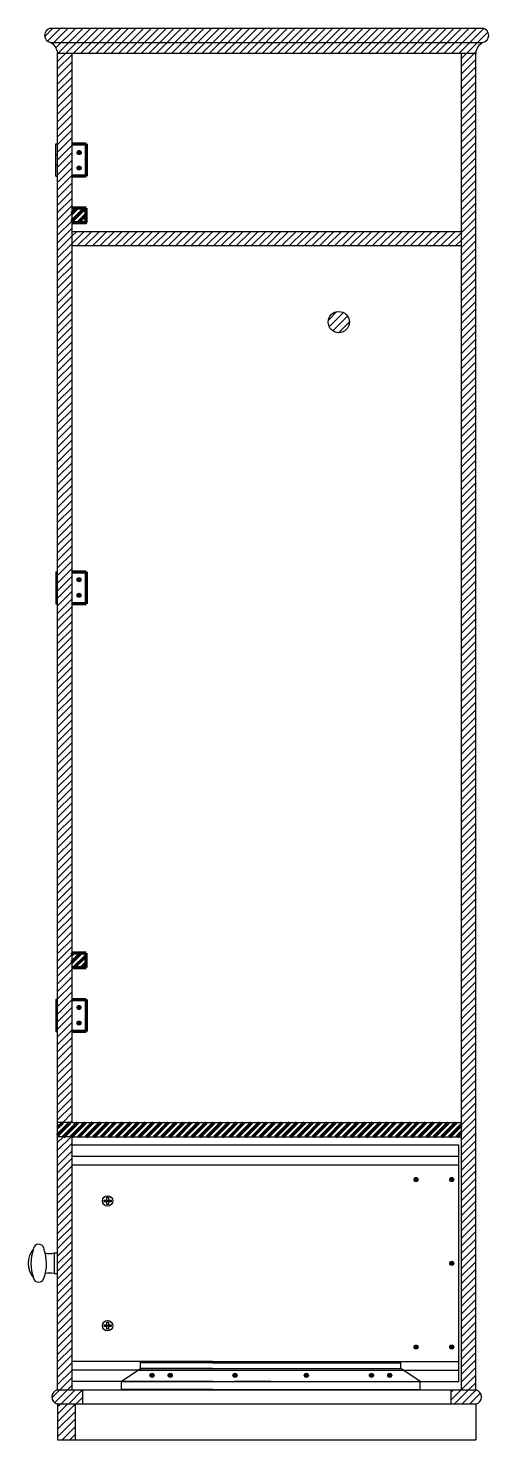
# Model space of a CAD drawing. Header units: millimetres. Extents: x -36975 to 25048, y -11091 to 9259.
# Drawn here: x 3699.5 to 3764, y -3549.3 to -3351.3 of the extents above; entities that cross this region are included whole.
import ezdxf

# ---------------------------------------------------------------- set-up
doc = ezdxf.new("R2010")
doc.units = ezdxf.units.MM
doc.linetypes.add('ACAD_ISO02W100', pattern=[15, 12, -3])
for name, color, linetype in [('A-FURN', 7, 'Continuous'), ('linee di incastro', 254, 'Continuous'), ('linee in prospettp', 252, 'Continuous'), ('viti e cerniere', 3, 'Continuous')]:
    doc.layers.add(name, color=color, linetype=linetype)
pattern_1 = [(45, (3088.4605, -3652.9421), (-0.5303301, 0.5303301), [])]

msp = doc.modelspace()

# ---------------------------------------------------------------- hatches: boundary and pattern name
h = msp.add_hatch()
h.set_pattern_fill('ANSI31', color=0, scale=6)
h.set_pattern_definition(pattern_1)
h.paths.add_polyline_path([(3762.23, -3354.83), (3760.23, -3354.83), (3760.23, -3542.33), (3762.23, -3542.33)])
h.paths.add_polyline_path([(3705.62, -3354.83), (3703.62, -3354.83), (3703.62, -3504.83), (3705.62, -3504.83)])
h.paths.add_polyline_path([(3763.23, -3353.33), (3702.62, -3353.33, -0.245691), (3703.62, -3354.83), (3762.23, -3354.83, -0.245691)])
h.paths.add_polyline_path([(3763.23, -3351.33), (3702.62, -3351.33, 0.822181), (3702.62, -3353.33), (3763.23, -3353.33, 0.822181)])
h = msp.add_hatch()
h.set_pattern_fill('ANSI31', color=0, scale=6)
h.set_pattern_definition(pattern_1)
h.paths.add_polyline_path([(3760.23, -3379.83), (3705.62, -3379.83), (3705.62, -3381.83), (3760.23, -3381.83)])
h = msp.add_hatch()
h.set_pattern_fill('ANSI31', color=0, scale=6)
h.set_pattern_definition(pattern_1)
h.paths.add_polyline_path([(3741.54, -3392.55, 1), (3744.52, -3392.55, 1)])
h = msp.add_hatch()
h.set_pattern_fill('ANSI31', color=0, scale=6)
h.set_pattern_definition(pattern_1)
h.paths.add_polyline_path([(3705.62, -3506.83), (3703.62, -3506.83), (3703.62, -3542.33), (3705.62, -3542.33)])
at = {"layer": 'A-FURN', "linetype": 'ByBlock', "lineweight": 100}
h = msp.add_hatch(dxfattribs=at)
h.set_pattern_fill('ANSI31', color=0, scale=6)
h.set_pattern_definition(pattern_1)
h.paths.add_polyline_path([(3707.62, -3481.09), (3705.62, -3481.09), (3705.62, -3483.09), (3707.62, -3483.09)])
h.paths.add_polyline_path([(3707.62, -3376.57), (3705.62, -3376.57), (3705.62, -3378.57), (3707.62, -3378.57)])
h = msp.add_hatch(dxfattribs=at)
h.set_pattern_fill('ANSI31', color=0, scale=6)
h.set_pattern_definition(pattern_1)
h.paths.add_polyline_path([(3760.23, -3504.83), (3705.62, -3504.83), (3703.62, -3504.83), (3703.62, -3506.83), (3705.62, -3506.83), (3760.23, -3506.83)])
at = {"layer": 'A-FURN'}
h = msp.add_hatch(dxfattribs=at)
h.set_pattern_fill('ANSI31', color=256, scale=6)
h.set_pattern_definition(pattern_1)
h.paths.add_polyline_path([(3707.12, -3542.33), (3703.62, -3542.33, 0.822183), (3703.62, -3544.33), (3707.12, -3544.33)])
h = msp.add_hatch(dxfattribs=at)
h.set_pattern_fill('ANSI31', color=256, scale=6)
h.set_pattern_definition(pattern_1)
h.paths.add_polyline_path([(3762.23, -3542.33), (3758.73, -3542.33), (3758.73, -3544.33), (3762.23, -3544.33, 0.822183)])
h = msp.add_hatch(dxfattribs=at)
h.set_pattern_fill('ANSI31', color=256, scale=6)
h.set_pattern_definition([(45, (3088.4605, -3651.7753), (-0.5303301, 0.5303301), [])])
h.paths.add_polyline_path([(3706.12, -3544.33), (3703.62, -3544.33), (3703.62, -3549.33), (3706.12, -3549.33)])

# ---------------------------------------------------------------- linework, layer by layer
for p, q in [((3702.62, -3351.33), (3763.23, -3351.33)), ((3702.62, -3353.33), (3763.23, -3353.33)), ((3703.62, -3542.33), (3703.62, -3354.83)), ((3703.62, -3354.83), (3762.23, -3354.83)), ((3705.62, -3354.83), (3705.62, -3504.83)), ((3760.23, -3542.33), (3760.23, -3354.83)), ((3762.23, -3542.33), (3762.23, -3354.83)), ((3705.62, -3379.83), (3760.23, -3379.83)), ((3705.62, -3381.83), (3760.23, -3381.83)), ((3705.62, -3504.83), (3703.62, -3504.83)), ((3705.62, -3504.83), (3760.23, -3504.83)), ((3705.62, -3506.83), (3703.62, -3506.83)), ((3705.62, -3506.83), (3760.23, -3506.83)), ((3705.62, -3506.83), (3705.62, -3542.33)), ((3712.54, -3541.17), (3715.23, -3539.35)), ((3725.33, -3539.57), (3714.91, -3539.57)), ((3725.33, -3538.33), (3715.23, -3538.33)), ((3715.23, -3539.35), (3715.23, -3538.33)), ((3725.33, -3538.53), (3715.23, -3538.53)), ((3725.33, -3539.35), (3715.23, -3539.35)), ((3725.33, -3538.33), (3751.73, -3538.33)), ((3725.33, -3538.53), (3751.73, -3538.53)), ((3725.33, -3539.35), (3751.73, -3539.35)), ((3725.33, -3539.57), (3752.05, -3539.57)), ((3751.73, -3539.35), (3751.73, -3538.33)), ((3754.42, -3541.17), (3751.73, -3539.35)), ((3725.33, -3541.17), (3712.54, -3541.17)), ((3712.54, -3541.17), (3712.54, -3542.26)), ((3712.54, -3541.17), (3733.48, -3541.17)), ((3725.33, -3541.17), (3754.42, -3541.17)), ((3733.48, -3541.17), (3728.48, -3541.17)), ((3733.48, -3541.17), (3738.48, -3541.17)), ((3754.42, -3542.26), (3754.42, -3541.17)), ((3703.62, -3542.33), (3762.23, -3542.33)), ((3703.62, -3542.33), (3715.34, -3542.33)), ((3707.12, -3542.33), (3707.12, -3544.33)), ((3725.33, -3542.26), (3712.54, -3542.26)), ((3725.33, -3542.26), (3754.42, -3542.26)), ((3758.73, -3542.33), (3758.73, -3544.33)), ((3762.23, -3544.33), (3703.62, -3544.33)), ((3703.62, -3544.33), (3703.62, -3549.33)), ((3703.62, -3549.33), (3706.12, -3549.33))]:
    msp.add_line(p, q, dxfattribs=at)
at = {"layer": 'A-FURN', "linetype": 'ACAD_ISO02W100', "lineweight": 100}
for p, q in [((3707.62, -3376.57), (3705.62, -3376.57)), ((3707.62, -3378.57), (3707.62, -3376.57)), ((3705.62, -3378.57), (3707.62, -3378.57)), ((3707.62, -3481.09), (3705.62, -3481.09)), ((3707.62, -3483.09), (3707.62, -3481.09)), ((3705.62, -3483.09), (3707.62, -3483.09))]:
    msp.add_line(p, q, dxfattribs=at)
at = {"layer": 'A-FURN'}
msp.add_lwpolyline([(3703.62, -3523.14), (3703.11, -3523.14), (3703.11, -3526.02), (3703.62, -3526.02)], close=True, dxfattribs=at)
msp.add_circle((3743.03, -3392.55), 1.49, dxfattribs=at)
for centre, radius, start, end in [((3702.82, -3352.33), 1.02, 101.1471, 258.8529), ((3763.03, -3352.33), 1.02, 281.1471, 78.8529), ((3701.69, -3355.04), 1.95, 6.0828, 61.2973), ((3764.16, -3355.04), 1.95, 118.7027, 173.9172), ((3700.96, -3522.63), 0.729, 12.209, 171.6083), ((3702.72, -3524.58), 3.22, 140.4429, 219.304), ((3705.82, -3524.6), 5.95, 159.6754, 200.1979), ((3705.82, -3524.6), 5.95, 159.7825, 200.1979), ((3696.11, -3524.6), 5.95, 339.8021, 20.8156), ((3702.49, -3521.07), 2.15, 253.4478, 286.5522), ((3702.5, -3528.09), 2.15, 73.4478, 106.5522), ((3700.96, -3526.49), 0.747, 192.1469, 347.8531), ((3703.82, -3543.33), 1.02, 101.1471, 258.8529), ((3762.03, -3543.33), 1.02, 281.1471, 78.8529)]:
    msp.add_arc(centre, radius, start, end, dxfattribs=at)
at = {"layer": 'linee di incastro'}
msp.add_line((3706.12, -3549.33), (3706.12, -3544.33), dxfattribs=at)
at = {"layer": 'linee in prospettp'}
for p, q in [((3759.86, -3507.99), (3705.62, -3507.99)), ((3759.86, -3541.17), (3759.86, -3507.99)), ((3759.86, -3509.59), (3705.62, -3509.59)), ((3759.86, -3510.83), (3705.62, -3510.83)), ((3753.66, -3512.88), (3753.66, -3512.78)), ((3753.66, -3512.78), (3753.81, -3512.78)), ((3753.81, -3512.88), (3753.66, -3512.88)), ((3753.81, -3512.63), (3753.91, -3512.63)), ((3753.81, -3512.78), (3753.81, -3512.63)), ((3753.81, -3512.78), (3753.91, -3512.88)), ((3753.81, -3512.88), (3753.91, -3512.78)), ((3753.81, -3513.03), (3753.81, -3512.88)), ((3753.91, -3513.03), (3753.81, -3513.03)), ((3753.91, -3512.63), (3753.91, -3512.78)), ((3753.91, -3512.78), (3754.06, -3512.78)), ((3753.91, -3512.88), (3753.91, -3513.03)), ((3754.06, -3512.88), (3753.91, -3512.88)), ((3754.06, -3512.78), (3754.06, -3512.88)), ((3758.66, -3512.88), (3758.66, -3512.78)), ((3758.66, -3512.78), (3758.81, -3512.78)), ((3758.81, -3512.88), (3758.66, -3512.88)), ((3758.81, -3512.63), (3758.91, -3512.63)), ((3758.81, -3512.78), (3758.81, -3512.63)), ((3758.81, -3512.78), (3758.91, -3512.88)), ((3758.81, -3512.88), (3758.91, -3512.78)), ((3758.81, -3513.03), (3758.81, -3512.88)), ((3758.91, -3513.03), (3758.81, -3513.03)), ((3758.91, -3512.63), (3758.91, -3512.78)), ((3758.91, -3512.78), (3759.06, -3512.78)), ((3758.91, -3512.88), (3758.91, -3513.03)), ((3759.06, -3512.88), (3758.91, -3512.88)), ((3759.06, -3512.78), (3759.06, -3512.88)), ((3710.13, -3515.95), (3710.13, -3515.7)), ((3710.13, -3515.7), (3710.5, -3515.7)), ((3710.5, -3515.95), (3710.13, -3515.95)), ((3710.5, -3515.32), (3710.75, -3515.32)), ((3710.5, -3515.7), (3710.5, -3515.32)), ((3710.5, -3515.7), (3710.75, -3515.95)), ((3710.5, -3515.95), (3710.75, -3515.7)), ((3710.5, -3516.33), (3710.5, -3515.95)), ((3710.75, -3516.33), (3710.5, -3516.33)), ((3710.75, -3515.32), (3710.75, -3515.7)), ((3710.75, -3515.7), (3711.13, -3515.7)), ((3710.75, -3515.95), (3710.75, -3516.33)), ((3711.13, -3515.95), (3710.75, -3515.95)), ((3711.13, -3515.7), (3711.13, -3515.95)), ((3758.81, -3524.38), (3758.91, -3524.38)), ((3758.81, -3524.53), (3758.81, -3524.38)), ((3758.91, -3524.38), (3758.91, -3524.53)), ((3758.66, -3524.63), (3758.66, -3524.53)), ((3758.66, -3524.53), (3758.81, -3524.53)), ((3758.81, -3524.63), (3758.66, -3524.63)), ((3758.81, -3524.53), (3758.91, -3524.63)), ((3758.81, -3524.63), (3758.91, -3524.53)), ((3758.81, -3524.78), (3758.81, -3524.63)), ((3758.91, -3524.78), (3758.81, -3524.78)), ((3758.91, -3524.53), (3759.06, -3524.53)), ((3758.91, -3524.63), (3758.91, -3524.78)), ((3759.06, -3524.63), (3758.91, -3524.63)), ((3759.06, -3524.53), (3759.06, -3524.63)), ((3710.13, -3533.46), (3710.13, -3533.2)), ((3710.13, -3533.2), (3710.5, -3533.2)), ((3710.5, -3533.46), (3710.13, -3533.46)), ((3710.5, -3532.83), (3710.75, -3532.83)), ((3710.5, -3533.2), (3710.5, -3532.83)), ((3710.5, -3533.2), (3710.75, -3533.46)), ((3710.5, -3533.46), (3710.75, -3533.2)), ((3710.5, -3533.83), (3710.5, -3533.46)), ((3710.75, -3533.83), (3710.5, -3533.83)), ((3710.75, -3532.83), (3710.75, -3533.2)), ((3710.75, -3533.2), (3711.13, -3533.2)), ((3710.75, -3533.46), (3710.75, -3533.83)), ((3711.13, -3533.46), (3710.75, -3533.46)), ((3711.13, -3533.2), (3711.13, -3533.46)), ((3753.81, -3536.13), (3753.91, -3536.13)), ((3753.81, -3536.28), (3753.81, -3536.13)), ((3753.91, -3536.13), (3753.91, -3536.28)), ((3758.66, -3536.38), (3758.66, -3536.28)), ((3758.66, -3536.28), (3758.81, -3536.28)), ((3758.81, -3536.13), (3758.91, -3536.13)), ((3758.81, -3536.28), (3758.81, -3536.13)), ((3758.81, -3536.28), (3758.91, -3536.38)), ((3758.81, -3536.38), (3758.91, -3536.28)), ((3758.91, -3536.13), (3758.91, -3536.28)), ((3758.91, -3536.28), (3759.06, -3536.28)), ((3759.06, -3536.28), (3759.06, -3536.38)), ((3753.66, -3536.38), (3753.66, -3536.28)), ((3753.66, -3536.28), (3753.81, -3536.28)), ((3753.81, -3536.38), (3753.66, -3536.38)), ((3753.81, -3536.28), (3753.91, -3536.38)), ((3753.81, -3536.38), (3753.91, -3536.28)), ((3753.81, -3536.53), (3753.81, -3536.38)), ((3753.91, -3536.53), (3753.81, -3536.53)), ((3753.91, -3536.28), (3754.06, -3536.28)), ((3753.91, -3536.38), (3753.91, -3536.53)), ((3754.06, -3536.38), (3753.91, -3536.38)), ((3754.06, -3536.28), (3754.06, -3536.38)), ((3758.81, -3536.38), (3758.66, -3536.38)), ((3758.81, -3536.53), (3758.81, -3536.38)), ((3758.91, -3536.53), (3758.81, -3536.53)), ((3758.91, -3536.38), (3758.91, -3536.53)), ((3759.06, -3536.38), (3758.91, -3536.38)), ((3715.23, -3538.33), (3705.62, -3538.33)), ((3714.91, -3539.57), (3705.62, -3539.57)), ((3714.91, -3539.57), (3759.86, -3539.57)), ((3715.23, -3538.33), (3759.86, -3538.33)), ((3712.54, -3541.17), (3705.62, -3541.17)), ((3712.54, -3541.17), (3759.86, -3541.17)), ((3762.23, -3544.33), (3762.23, -3549.33)), ((3706.12, -3549.33), (3762.23, -3549.33))]:
    msp.add_line(p, q, dxfattribs=at)
for centre, radius in [((3753.86, -3512.83), 0.288), ((3758.86, -3512.83), 0.288), ((3710.62, -3515.83), 0.723), ((3758.86, -3524.58), 0.288), ((3710.62, -3533.33), 0.723), ((3753.86, -3536.33), 0.288), ((3758.86, -3536.33), 0.288)]:
    msp.add_circle(centre, radius, dxfattribs=at)
at = {"layer": 'viti e cerniere'}
for p, q in [((3703.37, -3372.06), (3703.37, -3367.56)), ((3703.37, -3367.56), (3703.62, -3367.56)), ((3703.37, -3369.06), (3703.62, -3369.06)), ((3706.43, -3368.82), (3706.43, -3368.72)), ((3706.43, -3368.72), (3706.58, -3368.72)), ((3706.58, -3368.82), (3706.43, -3368.82)), ((3706.58, -3368.72), (3706.58, -3368.57)), ((3706.58, -3368.57), (3706.68, -3368.57)), ((3706.68, -3368.72), (3706.58, -3368.82)), ((3706.58, -3368.72), (3706.68, -3368.82)), ((3706.58, -3368.97), (3706.58, -3368.82)), ((3706.68, -3368.97), (3706.58, -3368.97)), ((3706.68, -3368.57), (3706.68, -3368.72)), ((3706.68, -3368.72), (3706.83, -3368.72)), ((3706.83, -3368.82), (3706.68, -3368.82)), ((3706.68, -3368.82), (3706.68, -3368.97)), ((3706.83, -3368.72), (3706.83, -3368.82)), ((3703.62, -3370.56), (3703.37, -3370.56)), ((3706.43, -3370.99), (3706.43, -3370.89)), ((3706.43, -3370.89), (3706.58, -3370.89)), ((3706.58, -3370.99), (3706.43, -3370.99)), ((3706.58, -3370.89), (3706.58, -3370.74)), ((3706.58, -3370.74), (3706.68, -3370.74)), ((3706.68, -3370.89), (3706.58, -3370.99)), ((3706.58, -3370.89), (3706.68, -3370.99)), ((3706.58, -3371.14), (3706.58, -3370.99)), ((3706.68, -3371.14), (3706.58, -3371.14)), ((3706.68, -3370.74), (3706.68, -3370.89)), ((3706.68, -3370.89), (3706.83, -3370.89)), ((3706.83, -3370.99), (3706.68, -3370.99)), ((3706.68, -3370.99), (3706.68, -3371.14)), ((3706.83, -3370.89), (3706.83, -3370.99)), ((3703.37, -3372.06), (3703.62, -3372.06)), ((3703.37, -3427.56), (3703.37, -3432.06)), ((3703.37, -3427.56), (3703.62, -3427.56)), ((3703.37, -3429.06), (3703.62, -3429.06)), ((3706.41, -3428.74), (3706.41, -3428.64)), ((3706.41, -3428.64), (3706.56, -3428.64)), ((3706.56, -3428.74), (3706.41, -3428.74)), ((3706.56, -3428.64), (3706.56, -3428.5)), ((3706.56, -3428.5), (3706.66, -3428.5)), ((3706.66, -3428.64), (3706.56, -3428.74)), ((3706.56, -3428.64), (3706.66, -3428.74)), ((3706.56, -3428.9), (3706.56, -3428.74)), ((3706.66, -3428.9), (3706.56, -3428.9)), ((3706.66, -3428.5), (3706.66, -3428.64)), ((3706.66, -3428.64), (3706.81, -3428.64)), ((3706.81, -3428.74), (3706.66, -3428.74)), ((3706.66, -3428.74), (3706.66, -3428.9)), ((3706.81, -3428.64), (3706.81, -3428.74)), ((3703.62, -3430.56), (3703.37, -3430.56)), ((3706.41, -3430.92), (3706.41, -3430.82)), ((3706.41, -3430.82), (3706.56, -3430.82)), ((3706.56, -3430.92), (3706.41, -3430.92)), ((3706.56, -3430.82), (3706.56, -3430.67)), ((3706.56, -3430.67), (3706.66, -3430.67)), ((3706.66, -3430.82), (3706.56, -3430.92)), ((3706.56, -3430.82), (3706.66, -3430.92)), ((3706.56, -3431.07), (3706.56, -3430.92)), ((3706.66, -3431.07), (3706.56, -3431.07)), ((3706.66, -3430.67), (3706.66, -3430.82)), ((3706.66, -3430.82), (3706.81, -3430.82)), ((3706.81, -3430.92), (3706.66, -3430.92)), ((3706.66, -3430.92), (3706.66, -3431.07)), ((3706.81, -3430.82), (3706.81, -3430.92)), ((3703.37, -3432.06), (3703.62, -3432.06)), ((3703.37, -3487.56), (3703.37, -3492.06)), ((3703.62, -3487.56), (3703.37, -3487.56)), ((3706.42, -3488.75), (3706.42, -3488.65)), ((3706.42, -3488.65), (3706.57, -3488.65)), ((3706.57, -3488.75), (3706.42, -3488.75)), ((3706.57, -3488.65), (3706.57, -3488.51)), ((3706.57, -3488.51), (3706.67, -3488.51)), ((3706.67, -3488.65), (3706.57, -3488.75)), ((3706.57, -3488.65), (3706.67, -3488.75)), ((3706.57, -3488.91), (3706.57, -3488.75)), ((3706.67, -3488.51), (3706.67, -3488.65)), ((3706.67, -3488.65), (3706.82, -3488.65)), ((3706.82, -3488.75), (3706.67, -3488.75)), ((3706.67, -3488.75), (3706.67, -3488.91)), ((3706.82, -3488.65), (3706.82, -3488.75)), ((3703.37, -3489.06), (3703.62, -3489.06)), ((3703.62, -3490.56), (3703.37, -3490.56)), ((3706.67, -3488.91), (3706.57, -3488.91)), ((3706.57, -3490.83), (3706.57, -3490.68)), ((3706.57, -3490.68), (3706.67, -3490.68)), ((3706.67, -3490.68), (3706.67, -3490.83)), ((3703.37, -3492.06), (3703.62, -3492.06)), ((3706.42, -3490.93), (3706.42, -3490.83)), ((3706.42, -3490.83), (3706.57, -3490.83)), ((3706.57, -3490.93), (3706.42, -3490.93)), ((3706.67, -3490.83), (3706.57, -3490.93)), ((3706.57, -3490.83), (3706.67, -3490.93)), ((3706.57, -3491.08), (3706.57, -3490.93)), ((3706.67, -3491.08), (3706.57, -3491.08)), ((3706.67, -3490.83), (3706.82, -3490.83)), ((3706.82, -3490.93), (3706.67, -3490.93)), ((3706.67, -3490.93), (3706.67, -3491.08)), ((3706.82, -3490.83), (3706.82, -3490.93)), ((3716.79, -3540.09), (3716.89, -3540.09)), ((3716.79, -3540.24), (3716.79, -3540.09)), ((3716.89, -3540.09), (3716.89, -3540.24)), ((3719.35, -3540.09), (3719.45, -3540.09)), ((3719.35, -3540.24), (3719.35, -3540.09)), ((3719.45, -3540.09), (3719.45, -3540.24)), ((3728.43, -3540.09), (3728.53, -3540.09)), ((3728.43, -3540.24), (3728.43, -3540.09)), ((3728.53, -3540.09), (3728.53, -3540.24)), ((3738.43, -3540.09), (3738.53, -3540.09)), ((3738.43, -3540.24), (3738.43, -3540.09)), ((3738.53, -3540.09), (3738.53, -3540.24)), ((3747.56, -3540.09), (3747.66, -3540.09)), ((3747.56, -3540.24), (3747.56, -3540.09)), ((3747.66, -3540.09), (3747.66, -3540.24)), ((3750.12, -3540.09), (3750.22, -3540.09)), ((3750.12, -3540.24), (3750.12, -3540.09)), ((3750.22, -3540.09), (3750.22, -3540.24)), ((3716.64, -3540.34), (3716.64, -3540.24)), ((3716.64, -3540.24), (3716.79, -3540.24)), ((3716.79, -3540.34), (3716.64, -3540.34)), ((3716.79, -3540.24), (3716.89, -3540.34)), ((3716.79, -3540.34), (3716.89, -3540.24)), ((3716.79, -3540.49), (3716.79, -3540.34)), ((3716.89, -3540.49), (3716.79, -3540.49)), ((3716.89, -3540.24), (3717.04, -3540.24)), ((3716.89, -3540.34), (3716.89, -3540.49)), ((3717.04, -3540.34), (3716.89, -3540.34)), ((3717.04, -3540.24), (3717.04, -3540.34)), ((3719.2, -3540.34), (3719.2, -3540.24)), ((3719.2, -3540.24), (3719.35, -3540.24)), ((3719.35, -3540.34), (3719.2, -3540.34)), ((3719.35, -3540.24), (3719.45, -3540.34)), ((3719.35, -3540.34), (3719.45, -3540.24)), ((3719.35, -3540.49), (3719.35, -3540.34)), ((3719.45, -3540.49), (3719.35, -3540.49)), ((3719.45, -3540.24), (3719.6, -3540.24)), ((3719.45, -3540.34), (3719.45, -3540.49)), ((3719.6, -3540.34), (3719.45, -3540.34)), ((3719.6, -3540.24), (3719.6, -3540.34)), ((3728.28, -3540.34), (3728.28, -3540.24)), ((3728.28, -3540.24), (3728.43, -3540.24)), ((3728.43, -3540.34), (3728.28, -3540.34)), ((3728.43, -3540.24), (3728.53, -3540.34)), ((3728.43, -3540.34), (3728.53, -3540.24)), ((3728.43, -3540.49), (3728.43, -3540.34)), ((3728.53, -3540.49), (3728.43, -3540.49)), ((3728.53, -3540.24), (3728.68, -3540.24)), ((3728.53, -3540.34), (3728.53, -3540.49)), ((3728.68, -3540.34), (3728.53, -3540.34)), ((3728.68, -3540.24), (3728.68, -3540.34)), ((3738.28, -3540.34), (3738.28, -3540.24)), ((3738.28, -3540.24), (3738.43, -3540.24)), ((3738.43, -3540.34), (3738.28, -3540.34)), ((3738.43, -3540.24), (3738.53, -3540.34)), ((3738.43, -3540.34), (3738.53, -3540.24)), ((3738.43, -3540.49), (3738.43, -3540.34)), ((3738.53, -3540.49), (3738.43, -3540.49)), ((3738.53, -3540.24), (3738.68, -3540.24)), ((3738.53, -3540.34), (3738.53, -3540.49)), ((3738.68, -3540.34), (3738.53, -3540.34)), ((3738.68, -3540.24), (3738.68, -3540.34)), ((3747.41, -3540.34), (3747.41, -3540.24)), ((3747.41, -3540.24), (3747.56, -3540.24)), ((3747.56, -3540.34), (3747.41, -3540.34)), ((3747.56, -3540.24), (3747.66, -3540.34)), ((3747.56, -3540.34), (3747.66, -3540.24)), ((3747.56, -3540.49), (3747.56, -3540.34)), ((3747.66, -3540.49), (3747.56, -3540.49)), ((3747.66, -3540.24), (3747.81, -3540.24)), ((3747.66, -3540.34), (3747.66, -3540.49)), ((3747.81, -3540.34), (3747.66, -3540.34)), ((3747.81, -3540.24), (3747.81, -3540.34)), ((3749.98, -3540.34), (3749.98, -3540.24)), ((3749.98, -3540.24), (3750.12, -3540.24)), ((3750.12, -3540.34), (3749.98, -3540.34)), ((3750.12, -3540.24), (3750.22, -3540.34)), ((3750.12, -3540.34), (3750.22, -3540.24)), ((3750.12, -3540.49), (3750.12, -3540.34)), ((3750.22, -3540.49), (3750.12, -3540.49)), ((3750.22, -3540.24), (3750.38, -3540.24)), ((3750.22, -3540.34), (3750.22, -3540.49)), ((3750.38, -3540.34), (3750.22, -3540.34)), ((3750.38, -3540.24), (3750.38, -3540.34))]:
    msp.add_line(p, q, dxfattribs=at)
at = {"layer": 'viti e cerniere', "linetype": 'ByBlock', "lineweight": 100}
for p, q in [((3705.62, -3367.56), (3707.62, -3367.56)), ((3707.62, -3367.56), (3707.62, -3372.06)), ((3707.62, -3372.06), (3705.62, -3372.06)), ((3705.62, -3427.56), (3707.62, -3427.56)), ((3707.62, -3427.56), (3707.62, -3432.06)), ((3707.62, -3432.06), (3705.62, -3432.06)), ((3705.62, -3487.56), (3707.62, -3487.56)), ((3707.62, -3487.56), (3707.62, -3492.06)), ((3707.62, -3492.06), (3705.62, -3492.06))]:
    msp.add_line(p, q, dxfattribs=at)
at = {"layer": 'viti e cerniere'}
for centre in [(3706.63, -3368.77), (3706.63, -3370.94), (3706.61, -3428.69), (3706.61, -3430.87), (3706.62, -3488.7), (3706.62, -3490.88), (3716.84, -3540.29), (3719.4, -3540.29), (3728.48, -3540.29), (3738.48, -3540.29), (3747.61, -3540.29), (3750.17, -3540.29)]:
    msp.add_circle(centre, 0.288, dxfattribs=at)

doc.saveas('drawing.dxf')
